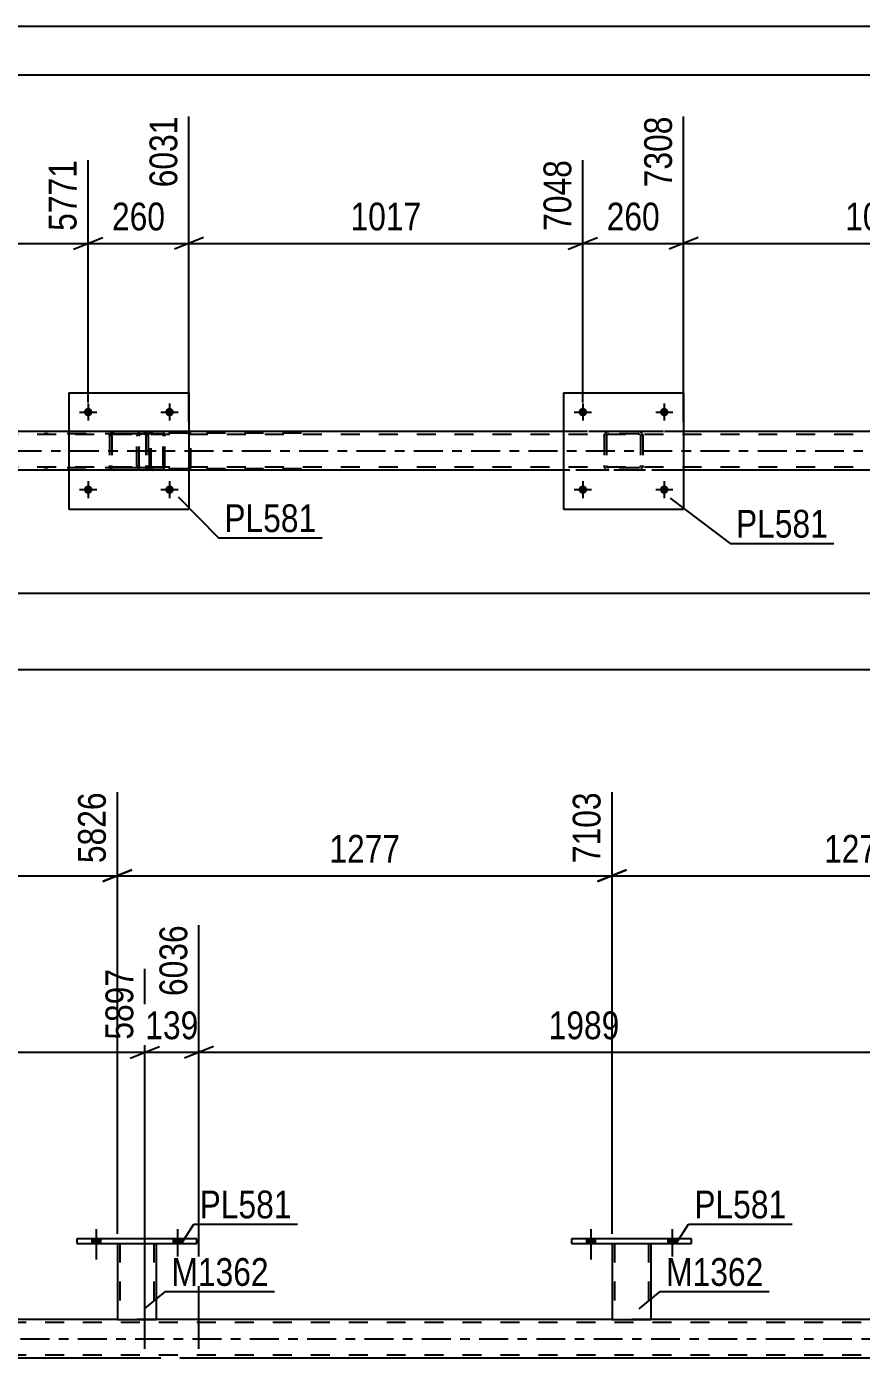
# Model space of a CAD drawing. Header units: millimetres. Extents: x 0 to 841, y 0 to 594.
# Drawn here: x 263 to 349.2, y 456.5 to 594 of the extents above; entities that cross this region are included whole.
import ezdxf

# ---------------------------------------------------------------- set-up
doc = ezdxf.new("R2010")
doc.units = ezdxf.units.MM
doc.linetypes.add('DXK_LINE_DOT2', pattern=[3.9198, 1.9599, -1.9599])
doc.linetypes.add('DXK_LINE_DOT3', pattern=[5.9187, 2.979, -0.9799, 0.9799, -0.9799])
doc.styles.add('Arial Narrow', font='ARIALN.TTF', dxfattribs={"height": 0.2})

# ---------------------------------------------------------------- blocks, each defined once
blk = doc.blocks.new('Unknown-814735391-1133')
at = {"color": 5, "linetype": 'Continuous'}
for p, q in [((841, 594), (0, 594)), ((836, 589), (5, 589))]:
    blk.add_line(p, q, dxfattribs=at)
blk = doc.blocks.new('Bolt-814735391-5144 - 5134')
at = {"linetype": 'Continuous'}
for points in [[(269.79, 554.21, -1), (268.91, 554.21, -1)], [(278.19, 554.21, -1), (277.31, 554.21, -1)]]:
    blk.add_hatch(color=1, dxfattribs=at).paths.add_polyline_path(points)
at = {"color": 1, "linetype": 'Continuous'}
for p, q in [((268.47, 554.21), (270.23, 554.21)), ((269.35, 555.09), (269.35, 553.33)), ((276.87, 554.21), (278.63, 554.21)), ((277.75, 555.09), (277.75, 553.33))]:
    blk.add_line(p, q, dxfattribs=at)
blk = doc.blocks.new('Bolt-814735391-5145 - 5134')
at = {"linetype": 'Continuous'}
for points in [[(269.79, 546.21, -1), (268.91, 546.21, -1)], [(278.19, 546.21, -1), (277.31, 546.21, -1)]]:
    blk.add_hatch(color=1, dxfattribs=at).paths.add_polyline_path(points)
at = {"color": 1, "linetype": 'Continuous'}
for p, q in [((269.35, 547.09), (269.35, 545.33)), ((277.75, 547.09), (277.75, 545.33)), ((268.47, 546.21), (270.23, 546.21)), ((276.87, 546.21), (278.63, 546.21))]:
    blk.add_line(p, q, dxfattribs=at)
blk = doc.blocks.new('Bolt-814735391-5146 - 5134')
at = {"linetype": 'Continuous'}
for points in [[(320.87, 554.21, -1), (319.99, 554.21, -1)], [(329.27, 554.21, -1), (328.39, 554.21, -1)]]:
    blk.add_hatch(color=1, dxfattribs=at).paths.add_polyline_path(points)
at = {"color": 1, "linetype": 'Continuous'}
for p, q in [((319.55, 554.21), (321.31, 554.21)), ((320.43, 555.09), (320.43, 553.33)), ((327.95, 554.21), (329.71, 554.21)), ((328.83, 555.09), (328.83, 553.33))]:
    blk.add_line(p, q, dxfattribs=at)
blk = doc.blocks.new('Bolt-814735391-5147 - 5134')
at = {"linetype": 'Continuous'}
for points in [[(320.87, 546.21, -1), (319.99, 546.21, -1)], [(329.27, 546.21, -1), (328.39, 546.21, -1)]]:
    blk.add_hatch(color=1, dxfattribs=at).paths.add_polyline_path(points)
at = {"color": 1, "linetype": 'Continuous'}
for p, q in [((320.43, 547.09), (320.43, 545.33)), ((328.83, 547.09), (328.83, 545.33)), ((319.55, 546.21), (321.31, 546.21)), ((327.95, 546.21), (329.71, 546.21))]:
    blk.add_line(p, q, dxfattribs=at)
blk = doc.blocks.new('Part-814735391-5192 - 5134')
at = {"color": 2, "linetype": 'Continuous'}
for p, q in [((267.35, 556.21), (267.35, 544.21)), ((267.35, 556.21), (279.75, 556.21)), ((279.75, 556.21), (279.75, 544.21)), ((267.35, 544.21), (279.75, 544.21))]:
    blk.add_line(p, q, dxfattribs=at)
blk = doc.blocks.new('Part-814735391-5193 - 5134')
at = {"color": 7, "linetype": 'DXK_LINE_DOT2'}
for p, q in [((271.55, 551.73), (271.59, 551.92)), ((271.59, 551.92), (271.55, 551.73)), ((271.55, 551.73), (271.55, 548.69)), ((271.79, 551.73), (271.81, 551.83)), ((271.79, 551.73), (271.79, 548.69)), ((271.81, 551.83), (271.86, 551.9)), ((271.85, 552.18), (272.03, 552.21)), ((272.03, 552.21), (271.85, 552.18)), ((271.86, 551.9), (271.94, 551.96)), ((271.94, 551.96), (272.03, 551.97)), ((275.07, 552.21), (272.03, 552.21)), ((275.07, 551.97), (272.03, 551.97)), ((275.07, 552.21), (275.26, 552.18)), ((275.26, 552.18), (275.07, 552.21)), ((275.07, 551.97), (275.17, 551.96)), ((275.17, 551.96), (275.24, 551.9)), ((275.24, 551.9), (275.3, 551.83)), ((275.3, 551.83), (275.31, 551.73)), ((275.31, 551.73), (275.31, 548.69)), ((275.52, 551.92), (275.55, 551.73)), ((275.55, 551.73), (275.52, 551.92)), ((275.55, 551.73), (275.55, 548.69)), ((271.59, 548.51), (271.55, 548.69)), ((271.55, 548.69), (271.59, 548.51)), ((271.81, 548.6), (271.79, 548.69)), ((271.86, 548.52), (271.81, 548.6)), ((271.94, 548.47), (271.86, 548.52)), ((272.03, 548.45), (271.94, 548.47)), ((275.07, 548.45), (272.03, 548.45)), ((275.17, 548.47), (275.07, 548.45)), ((275.24, 548.52), (275.17, 548.47)), ((275.3, 548.6), (275.24, 548.52)), ((275.31, 548.69), (275.3, 548.6)), ((275.55, 548.69), (275.52, 548.51)), ((275.52, 548.51), (275.55, 548.69)), ((272.03, 548.21), (271.85, 548.25)), ((271.85, 548.25), (272.03, 548.21)), ((275.07, 548.21), (272.03, 548.21)), ((275.26, 548.25), (275.07, 548.21)), ((275.07, 548.21), (275.26, 548.25))]:
    blk.add_line(p, q, dxfattribs=at)
at = {"color": 7, "linetype": 'DXK_LINE_DOT3'}
blk.add_line((273.55, 550.21), (273.55, 550.21), dxfattribs=at)
at = {"color": 7, "linetype": 'DXK_LINE_DOT2'}
for centre, start, end in [((272.03, 551.73), 112.5, 157.5), ((272.03, 551.73), 112.5, 157.5), ((275.07, 551.73), 22.5, 67.5), ((275.07, 551.73), 22.5, 67.5), ((272.03, 548.69), 202.5, 247.5), ((272.03, 548.69), 202.5, 247.5), ((275.07, 548.69), 292.5, 337.5), ((275.07, 548.69), 292.5, 337.5)]:
    blk.add_arc(centre, 0.48, start, end, dxfattribs=at)
blk = doc.blocks.new('Part-814735391-5198 - 5134')
at = {"color": 2, "linetype": 'Continuous'}
for p, q in [((318.43, 556.21), (318.43, 544.21)), ((318.43, 556.21), (330.83, 556.21)), ((330.83, 556.21), (330.83, 544.21)), ((318.43, 544.21), (330.83, 544.21))]:
    blk.add_line(p, q, dxfattribs=at)
blk = doc.blocks.new('Part-814735391-5199 - 5134')
at = {"color": 7, "linetype": 'DXK_LINE_DOT2'}
for p, q in [((322.63, 551.73), (322.67, 551.92)), ((322.67, 551.92), (322.63, 551.73)), ((322.63, 551.73), (322.63, 548.69)), ((322.87, 551.73), (322.89, 551.83)), ((322.87, 551.73), (322.87, 548.69)), ((322.89, 551.83), (322.94, 551.9)), ((322.93, 552.18), (323.11, 552.21)), ((323.11, 552.21), (322.93, 552.18)), ((322.94, 551.9), (323.02, 551.96)), ((323.02, 551.96), (323.11, 551.97)), ((326.15, 552.21), (323.11, 552.21)), ((326.15, 551.97), (323.11, 551.97)), ((326.15, 552.21), (326.34, 552.18)), ((326.34, 552.18), (326.15, 552.21)), ((326.15, 551.97), (326.25, 551.96)), ((326.25, 551.96), (326.32, 551.9)), ((326.32, 551.9), (326.38, 551.83)), ((326.38, 551.83), (326.39, 551.73)), ((326.39, 551.73), (326.39, 548.69)), ((326.6, 551.92), (326.63, 551.73)), ((326.63, 551.73), (326.6, 551.92)), ((326.63, 551.73), (326.63, 548.69)), ((322.67, 548.51), (322.63, 548.69)), ((322.63, 548.69), (322.67, 548.51)), ((322.89, 548.6), (322.87, 548.69)), ((322.94, 548.52), (322.89, 548.6)), ((323.02, 548.47), (322.94, 548.52)), ((323.11, 548.45), (323.02, 548.47)), ((326.15, 548.45), (323.11, 548.45)), ((326.25, 548.47), (326.15, 548.45)), ((326.32, 548.52), (326.25, 548.47)), ((326.38, 548.6), (326.32, 548.52)), ((326.39, 548.69), (326.38, 548.6)), ((326.63, 548.69), (326.6, 548.51)), ((326.6, 548.51), (326.63, 548.69)), ((323.11, 548.21), (322.93, 548.25)), ((322.93, 548.25), (323.11, 548.21)), ((326.15, 548.21), (323.11, 548.21)), ((326.34, 548.25), (326.15, 548.21)), ((326.15, 548.21), (326.34, 548.25))]:
    blk.add_line(p, q, dxfattribs=at)
at = {"color": 7, "linetype": 'DXK_LINE_DOT3'}
blk.add_line((324.63, 550.21), (324.63, 550.21), dxfattribs=at)
at = {"color": 7, "linetype": 'DXK_LINE_DOT2'}
for centre, start, end in [((323.11, 551.73), 112.5, 157.5), ((323.11, 551.73), 112.5, 157.5), ((326.15, 551.73), 22.5, 67.5), ((326.15, 551.73), 22.5, 67.5), ((323.11, 548.69), 202.5, 247.5), ((323.11, 548.69), 202.5, 247.5), ((326.15, 548.69), 292.5, 337.5), ((326.15, 548.69), 292.5, 337.5)]:
    blk.add_arc(centre, 0.48, start, end, dxfattribs=at)
blk = doc.blocks.new('Part-814735391-5270 - 5134')
at = {"color": 7, "linetype": 'DXK_LINE_DOT2'}
for p, q in [((276.98, 552.21), (264.82, 552.21)), ((276.98, 551.97), (264.82, 551.97)), ((274.42, 551.92), (274.38, 551.73)), ((274.38, 548.69), (274.38, 551.73)), ((274.63, 551.73), (274.65, 551.83)), ((274.63, 548.69), (274.63, 551.73)), ((274.65, 551.83), (274.71, 551.9)), ((274.88, 552.21), (274.69, 552.18)), ((274.71, 551.9), (274.79, 551.96)), ((274.79, 551.96), (274.88, 551.97)), ((275.7, 551.97), (275.7, 552.21)), ((277.08, 552.18), (276.98, 552.21)), ((276.98, 551.97), (277.03, 551.96)), ((277.03, 551.96), (277.07, 551.9)), ((277.07, 551.9), (277.1, 551.83)), ((277.17, 552.07), (277.08, 552.18)), ((277.1, 551.83), (277.11, 551.73)), ((277.11, 548.69), (277.11, 551.73)), ((277.23, 551.92), (277.17, 552.07)), ((277.25, 551.73), (277.23, 551.92)), ((277.25, 548.69), (277.25, 551.73)), ((276.98, 548.45), (264.82, 548.45)), ((274.38, 548.69), (274.42, 548.51)), ((274.65, 548.6), (274.63, 548.69)), ((274.71, 548.52), (274.65, 548.6)), ((274.79, 548.47), (274.71, 548.52)), ((274.88, 548.45), (274.79, 548.47)), ((275.7, 548.21), (275.7, 548.45)), ((277.03, 548.47), (276.98, 548.45)), ((277.07, 548.52), (277.03, 548.47)), ((277.1, 548.6), (277.07, 548.52)), ((277.11, 548.69), (277.1, 548.6)), ((277.17, 548.35), (277.23, 548.51)), ((277.23, 548.51), (277.25, 548.69)), ((276.98, 548.21), (264.82, 548.21)), ((274.69, 548.25), (274.88, 548.21)), ((276.98, 548.21), (277.08, 548.25)), ((277.08, 548.25), (277.17, 548.35))]:
    blk.add_line(p, q, dxfattribs=at)
for centre, start, end in [((274.87, 551.72), 111.1941, 156.1506), ((274.87, 548.71), 203.8494, 248.8059)]:
    blk.add_arc(centre, 0.492, start, end, dxfattribs=at)
blk = doc.blocks.new('Part-814735391-5271 - 5134')
at = {"color": 7, "linetype": 'DXK_LINE_DOT2'}
for p, q in [((275.73, 552.02), (275.7, 551.89)), ((275.7, 548.53), (275.7, 551.89)), ((275.87, 551.89), (275.88, 551.95)), ((275.87, 548.53), (275.87, 551.89)), ((275.88, 551.95), (275.92, 552.01)), ((276.04, 552.21), (275.91, 552.19)), ((275.92, 552.01), (275.97, 552.04)), ((275.97, 552.04), (276.04, 552.05)), ((291.37, 552.21), (276.04, 552.21)), ((291.37, 552.05), (276.04, 552.05)), ((279.75, 552.19), (279.62, 552.21)), ((279.62, 552.05), (279.68, 552.04)), ((279.68, 552.04), (279.74, 552.01)), ((279.74, 552.01), (279.77, 551.95)), ((279.77, 551.95), (279.79, 551.89)), ((279.79, 548.53), (279.79, 551.89)), ((279.96, 551.89), (279.93, 552.02)), ((279.96, 548.53), (279.96, 551.89)), ((275.7, 548.53), (275.73, 548.41)), ((275.88, 548.47), (275.87, 548.53)), ((275.92, 548.42), (275.88, 548.47)), ((279.77, 548.47), (279.74, 548.42)), ((279.79, 548.53), (279.77, 548.47)), ((279.93, 548.41), (279.96, 548.53)), ((275.91, 548.24), (276.04, 548.21)), ((275.97, 548.39), (275.92, 548.42)), ((276.04, 548.37), (275.97, 548.39)), ((291.37, 548.37), (276.04, 548.37)), ((291.37, 548.21), (276.04, 548.21)), ((279.68, 548.39), (279.62, 548.37)), ((279.62, 548.21), (279.75, 548.24)), ((279.74, 548.42), (279.68, 548.39))]:
    blk.add_line(p, q, dxfattribs=at)
for centre, start, end in [((276.03, 551.88), 110.7583, 155.68), ((279.63, 551.88), 24.32, 69.2417), ((276.03, 548.55), 204.32, 249.2417), ((279.63, 548.55), 290.7583, 335.68)]:
    blk.add_arc(centre, 0.331, start, end, dxfattribs=at)
blk = doc.blocks.new('Part-814735391-5334 - 5134')
at = {"color": 7, "linetype": 'DXK_LINE_DOT2'}
for p, q in [((759.93, 551.89), (95.83, 551.89)), ((759.93, 552.21), (114.11, 552.21)), ((279.75, 552.21), (267.35, 552.21)), ((330.83, 552.21), (318.43, 552.21)), ((759.93, 548.53), (95.83, 548.53)), ((756.77, 548.21), (95.83, 548.21)), ((279.75, 548.21), (267.35, 548.21)), ((330.83, 548.21), (318.43, 548.21))]:
    blk.add_line(p, q, dxfattribs=at)
at = {"color": 2, "linetype": 'Continuous'}
for p, q in [((267.35, 552.21), (228.67, 552.21)), ((318.43, 552.21), (279.75, 552.21)), ((369.51, 552.21), (330.83, 552.21)), ((267.35, 548.21), (228.67, 548.21)), ((318.43, 548.21), (279.75, 548.21)), ((369.51, 548.21), (330.83, 548.21))]:
    blk.add_line(p, q, dxfattribs=at)
at = {"color": 7, "linetype": 'DXK_LINE_DOT3'}
blk.add_line((95.83, 550.21), (759.93, 550.21), dxfattribs=at)
blk = doc.blocks.new('Bolt-814735391-3309 - 3299')
at = {"linetype": 'Continuous'}
for points in [[(269.73, 468.39), (270.61, 468.39), (270.61, 468.87), (269.73, 468.87)], [(278.13, 468.39), (279.01, 468.39), (279.01, 468.87), (278.13, 468.87)]]:
    blk.add_hatch(color=1, dxfattribs=at).paths.add_polyline_path(points)
at = {"color": 1, "linetype": 'Continuous'}
for p, q in [((269.73, 468.87), (269.73, 468.39)), ((270.17, 469.87), (270.17, 466.75)), ((270.61, 468.87), (270.61, 468.39)), ((278.13, 468.87), (278.13, 468.39)), ((278.57, 469.87), (278.57, 466.75)), ((279.01, 468.87), (279.01, 468.39))]:
    blk.add_line(p, q, dxfattribs=at)
blk = doc.blocks.new('Bolt-814735391-3310 - 3299')
at = {"linetype": 'Continuous'}
for points in [[(269.73, 468.39), (270.61, 468.39), (270.61, 468.87), (269.73, 468.87)], [(278.13, 468.39), (279.01, 468.39), (279.01, 468.87), (278.13, 468.87)]]:
    blk.add_hatch(color=1, dxfattribs=at).paths.add_polyline_path(points)
at = {"color": 1, "linetype": 'Continuous'}
for p, q in [((269.73, 468.87), (269.73, 468.39)), ((270.17, 469.87), (270.17, 466.75)), ((270.61, 468.87), (270.61, 468.39)), ((278.13, 468.87), (278.13, 468.39)), ((278.57, 469.87), (278.57, 466.75)), ((279.01, 468.87), (279.01, 468.39))]:
    blk.add_line(p, q, dxfattribs=at)
blk = doc.blocks.new('Bolt-814735391-3311 - 3299')
at = {"linetype": 'Continuous'}
for points in [[(320.81, 468.39), (321.69, 468.39), (321.69, 468.87), (320.81, 468.87)], [(329.21, 468.39), (330.09, 468.39), (330.09, 468.87), (329.21, 468.87)]]:
    blk.add_hatch(color=1, dxfattribs=at).paths.add_polyline_path(points)
at = {"color": 1, "linetype": 'Continuous'}
for p, q in [((320.81, 468.87), (320.81, 468.39)), ((321.25, 469.87), (321.25, 466.75)), ((321.69, 468.87), (321.69, 468.39)), ((329.21, 468.87), (329.21, 468.39)), ((329.65, 469.87), (329.65, 466.75)), ((330.09, 468.87), (330.09, 468.39))]:
    blk.add_line(p, q, dxfattribs=at)
blk = doc.blocks.new('Bolt-814735391-3312 - 3299')
at = {"linetype": 'Continuous'}
for points in [[(320.81, 468.39), (321.69, 468.39), (321.69, 468.87), (320.81, 468.87)], [(329.21, 468.39), (330.09, 468.39), (330.09, 468.87), (329.21, 468.87)]]:
    blk.add_hatch(color=1, dxfattribs=at).paths.add_polyline_path(points)
at = {"color": 1, "linetype": 'Continuous'}
for p, q in [((320.81, 468.87), (320.81, 468.39)), ((321.25, 469.87), (321.25, 466.75)), ((321.69, 468.87), (321.69, 468.39)), ((329.21, 468.87), (329.21, 468.39)), ((329.65, 469.87), (329.65, 466.75)), ((330.09, 468.87), (330.09, 468.39))]:
    blk.add_line(p, q, dxfattribs=at)
blk = doc.blocks.new('Part-814735391-3393 - 3299')
at = {"color": 2, "linetype": 'Continuous'}
for p, q in [((268.17, 468.87), (268.17, 468.39)), ((280.57, 468.87), (268.17, 468.87)), ((280.57, 468.39), (280.57, 468.87)), ((268.17, 468.39), (280.57, 468.39))]:
    blk.add_line(p, q, dxfattribs=at)
blk = doc.blocks.new('Part-814735391-3403 - 3299')
at = {"color": 2, "linetype": 'Continuous'}
for p, q in [((319.25, 468.87), (319.25, 468.39)), ((331.65, 468.87), (319.25, 468.87)), ((331.65, 468.39), (331.65, 468.87)), ((319.25, 468.39), (331.65, 468.39))]:
    blk.add_line(p, q, dxfattribs=at)
blk = doc.blocks.new('Part-814735391-3398 - 3299')
at = {"color": 2, "linetype": 'Continuous'}
for p, q in [((272.37, 468.39), (272.37, 460.55)), ((276.37, 468.39), (276.37, 460.55)), ((272.37, 460.55), (276.37, 460.55))]:
    blk.add_line(p, q, dxfattribs=at)
at = {"color": 7, "linetype": 'DXK_LINE_DOT2'}
for p, q in [((272.37, 468.39), (276.37, 468.39)), ((272.37, 468.39), (272.37, 468.39)), ((272.37, 468.39), (272.37, 468.39)), ((272.61, 468.39), (272.61, 460.55)), ((276.13, 468.39), (276.13, 460.55)), ((276.37, 468.39), (276.37, 468.39)), ((276.37, 468.39), (276.37, 468.39)), ((276.08, 460.55), (276.11, 460.55)), ((276.08, 460.55), (276.11, 460.55)), ((276.11, 460.55), (276.13, 460.55)), ((276.11, 460.55), (276.13, 460.55))]:
    blk.add_line(p, q, dxfattribs=at)
blk = doc.blocks.new('Part-814735391-3408 - 3299')
at = {"color": 2, "linetype": 'Continuous'}
for p, q in [((323.45, 468.39), (323.45, 460.55)), ((327.45, 468.39), (327.45, 460.55)), ((323.45, 460.55), (327.45, 460.55))]:
    blk.add_line(p, q, dxfattribs=at)
at = {"color": 7, "linetype": 'DXK_LINE_DOT2'}
for p, q in [((323.45, 468.39), (327.45, 468.39)), ((323.45, 468.39), (323.45, 468.39)), ((323.45, 468.39), (323.45, 468.39)), ((323.69, 468.39), (323.69, 460.55)), ((327.21, 468.39), (327.21, 460.55)), ((327.45, 468.39), (327.45, 468.39)), ((327.45, 468.39), (327.45, 468.39)), ((327.16, 460.55), (327.19, 460.55)), ((327.16, 460.55), (327.19, 460.55)), ((327.19, 460.55), (327.21, 460.55)), ((327.19, 460.55), (327.21, 460.55))]:
    blk.add_line(p, q, dxfattribs=at)
blk = doc.blocks.new('Part-814735391-3633 - 3299')
at = {"color": 2, "linetype": 'Continuous'}
for p, q in [((272.37, 460.55), (225.29, 460.55)), ((323.45, 460.55), (276.37, 460.55)), ((374.53, 460.55), (327.45, 460.55)), ((275.2, 456.55), (195.64, 456.55)), ((360.33, 456.55), (280.78, 456.55))]:
    blk.add_line(p, q, dxfattribs=at)
at = {"color": 7, "linetype": 'DXK_LINE_DOT2'}
for p, q in [((276.37, 460.55), (272.37, 460.55)), ((327.45, 460.55), (323.45, 460.55)), ((760.75, 460.23), (96.65, 460.23)), ((760.75, 456.87), (96.65, 456.87)), ((280.78, 456.55), (275.2, 456.55))]:
    blk.add_line(p, q, dxfattribs=at)
at = {"color": 7, "linetype": 'DXK_LINE_DOT3'}
blk.add_line((96.65, 458.55), (760.75, 458.55), dxfattribs=at)
blk = doc.blocks.new('StraightDimension-814735391-5386 - 5134')
at = {"color": 7, "linetype": 'Continuous'}
blk.add_line((53.91, 535.53), (759.93, 535.53), dxfattribs=at)
blk = doc.blocks.new('StraightDimension-814735391-9593 - 5134')
at = {"color": 7, "linetype": 'Continuous'}
for p, q in [((330.83, 553.21), (330.83, 584.73)), ((320.43, 555.21), (320.43, 580.23)), ((318.93, 571.02), (321.93, 572.22)), ((332.33, 572.22), (329.33, 571.02)), ((320.43, 571.62), (330.83, 571.62))]:
    blk.add_line(p, q, dxfattribs=at)
at = {"color": 0}
blk.add_wipeout([(328.98, 572.37), (328.98, 576.57), (322.29, 576.57), (322.29, 572.37)], dxfattribs=at)
at = {"color": 3, "style": 'Arial Narrow'}
blk.add_text('260', height=2.863, dxfattribs=at).set_placement((322.89, 572.97))
at = {"color": 0, "linetype": 'Continuous'}
blk.add_wipeout([(330.23, 585.33), (326.03, 585.33), (326.03, 576.82), (330.23, 576.82)], dxfattribs=at)
at = {"color": 3, "linetype": 'Continuous', "style": 'Arial Narrow'}
blk.add_text('7308', height=2.863, rotation=90.0002, dxfattribs=at).set_placement((329.63, 577.42))
blk = doc.blocks.new('StraightDimension-814735391-9592 - 5134')
at = {"color": 7, "linetype": 'Continuous'}
for p, q in [((330.83, 553.21), (330.83, 584.73)), ((371.51, 555.21), (371.51, 580.23)), ((332.33, 572.22), (329.33, 571.02)), ((370.01, 571.02), (373.01, 572.22)), ((330.83, 571.62), (371.51, 571.62))]:
    blk.add_line(p, q, dxfattribs=at)
at = {"color": 0}
blk.add_wipeout([(355.43, 572.37), (355.43, 576.57), (346.92, 576.57), (346.92, 572.37)], dxfattribs=at)
at = {"color": 3, "style": 'Arial Narrow'}
blk.add_text('1017', height=2.863, dxfattribs=at).set_placement((347.52, 572.97))
at = {"color": 0, "linetype": 'Continuous'}
blk.add_wipeout([(370.91, 580.83), (366.71, 580.83), (366.71, 572.32), (370.91, 572.32)], dxfattribs=at)
at = {"color": 3, "linetype": 'Continuous', "style": 'Arial Narrow'}
blk.add_text('8325', height=2.863, rotation=90.0002, dxfattribs=at).set_placement((370.31, 572.92))
blk = doc.blocks.new('StraightDimension-814735391-9594 - 5134')
at = {"color": 7, "linetype": 'Continuous'}
for p, q in [((279.75, 553.21), (279.75, 584.73)), ((320.43, 555.21), (320.43, 580.23)), ((281.25, 572.22), (278.25, 571.02)), ((318.93, 571.02), (321.93, 572.22)), ((279.75, 571.62), (320.43, 571.62))]:
    blk.add_line(p, q, dxfattribs=at)
at = {"color": 0}
blk.add_wipeout([(304.35, 572.37), (304.35, 576.57), (295.84, 576.57), (295.84, 572.37)], dxfattribs=at)
at = {"color": 3, "style": 'Arial Narrow'}
blk.add_text('1017', height=2.863, dxfattribs=at).set_placement((296.44, 572.97))
at = {"color": 0, "linetype": 'Continuous'}
blk.add_wipeout([(319.83, 580.83), (315.63, 580.83), (315.63, 572.32), (319.83, 572.32)], dxfattribs=at)
at = {"color": 3, "linetype": 'Continuous', "style": 'Arial Narrow'}
blk.add_text('7048', height=2.863, rotation=90.0002, dxfattribs=at).set_placement((319.23, 572.92))
blk = doc.blocks.new('StraightDimension-814735391-9595 - 5134')
at = {"color": 7, "linetype": 'Continuous'}
for p, q in [((279.75, 553.21), (279.75, 584.73)), ((269.35, 555.21), (269.35, 580.23)), ((267.85, 571.02), (270.85, 572.22)), ((281.25, 572.22), (278.25, 571.02)), ((269.35, 571.62), (279.75, 571.62))]:
    blk.add_line(p, q, dxfattribs=at)
at = {"color": 0}
blk.add_wipeout([(277.9, 572.37), (277.9, 576.57), (271.21, 576.57), (271.21, 572.37)], dxfattribs=at)
at = {"color": 3, "style": 'Arial Narrow'}
blk.add_text('260', height=2.863, dxfattribs=at).set_placement((271.81, 572.97))
at = {"color": 0, "linetype": 'Continuous'}
blk.add_wipeout([(279.15, 585.33), (274.95, 585.33), (274.95, 576.82), (279.15, 576.82)], dxfattribs=at)
at = {"color": 3, "linetype": 'Continuous', "style": 'Arial Narrow'}
blk.add_text('6031', height=2.863, rotation=90.0002, dxfattribs=at).set_placement((278.55, 577.42))
blk = doc.blocks.new('StraightDimension-814735391-9596 - 5134')
at = {"color": 7, "linetype": 'Continuous'}
for p, q in [((228.67, 553.21), (228.67, 584.73)), ((269.35, 555.21), (269.35, 580.23)), ((230.17, 572.22), (227.17, 571.02)), ((267.85, 571.02), (270.85, 572.22)), ((228.67, 571.62), (269.35, 571.62))]:
    blk.add_line(p, q, dxfattribs=at)
at = {"color": 0}
blk.add_wipeout([(253.27, 572.37), (253.27, 576.57), (244.76, 576.57), (244.76, 572.37)], dxfattribs=at)
at = {"color": 3, "style": 'Arial Narrow'}
blk.add_text('1017', height=2.863, dxfattribs=at).set_placement((245.36, 572.97))
at = {"color": 0, "linetype": 'Continuous'}
blk.add_wipeout([(268.75, 580.83), (264.55, 580.83), (264.55, 572.32), (268.75, 572.32)], dxfattribs=at)
at = {"color": 3, "linetype": 'Continuous', "style": 'Arial Narrow'}
blk.add_text('5771', height=2.863, rotation=90.0002, dxfattribs=at).set_placement((268.15, 572.92))
blk = doc.blocks.new('StraightDimension-814735391-12029 - 5134')
at = {"color": 7, "linetype": 'Continuous'}
blk.add_line((53.27, 527.66), (760.57, 527.66), dxfattribs=at)
blk = doc.blocks.new('StraightDimension-814735391-4281 - 3299')
at = {"color": 7, "linetype": 'Continuous'}
for p, q in [((195.64, 457.54), (195.64, 501.25)), ((275.2, 457.54), (275.2, 496.75)), ((197.14, 488.74), (194.14, 487.54)), ((195.64, 488.14), (275.2, 488.14)), ((273.7, 487.54), (276.7, 488.74))]:
    blk.add_line(p, q, dxfattribs=at)
at = {"color": 0}
blk.add_wipeout([(239.68, 488.89), (239.68, 493.09), (231.16, 493.09), (231.16, 488.89)], dxfattribs=at)
at = {"color": 3, "style": 'Arial Narrow'}
blk.add_text('1989', height=2.863, dxfattribs=at).set_placement((231.76, 489.49))
at = {"color": 0, "linetype": 'Continuous'}
blk.add_wipeout([(274.6, 497.35), (270.4, 497.35), (270.4, 488.84), (274.6, 488.84)], dxfattribs=at)
at = {"color": 3, "linetype": 'Continuous', "style": 'Arial Narrow'}
blk.add_text('5897', height=2.863, rotation=90.0002, dxfattribs=at).set_placement((274, 489.44))
blk = doc.blocks.new('StraightDimension-814735391-4305 - 3299')
at = {"color": 7, "linetype": 'Continuous'}
for p, q in [((280.78, 457.54), (280.78, 501.25)), ((275.2, 457.54), (275.2, 496.75)), ((273.7, 487.54), (276.7, 488.74)), ((275.2, 488.14), (280.78, 488.14)), ((282.28, 488.74), (279.28, 487.54))]:
    blk.add_line(p, q, dxfattribs=at)
at = {"color": 0}
blk.add_wipeout([(281.33, 488.89), (281.33, 493.09), (274.65, 493.09), (274.65, 488.89)], dxfattribs=at)
at = {"color": 3, "style": 'Arial Narrow'}
blk.add_text('139', height=2.863, dxfattribs=at).set_placement((275.25, 489.49))
at = {"color": 0, "linetype": 'Continuous'}
blk.add_wipeout([(280.18, 501.85), (275.98, 501.85), (275.98, 493.34), (280.18, 493.34)], dxfattribs=at)
at = {"color": 3, "linetype": 'Continuous', "style": 'Arial Narrow'}
blk.add_text('6036', height=2.863, rotation=90.0002, dxfattribs=at).set_placement((279.58, 493.94))
blk = doc.blocks.new('StraightDimension-814735391-4329 - 3299')
at = {"color": 7, "linetype": 'Continuous'}
for p, q in [((280.78, 457.54), (280.78, 501.25)), ((360.33, 457.54), (360.33, 496.75)), ((282.28, 488.74), (279.28, 487.54)), ((280.78, 488.14), (360.33, 488.14)), ((358.83, 487.54), (361.83, 488.74))]:
    blk.add_line(p, q, dxfattribs=at)
at = {"color": 0}
blk.add_wipeout([(324.81, 488.89), (324.81, 493.09), (316.3, 493.09), (316.3, 488.89)], dxfattribs=at)
at = {"color": 3, "style": 'Arial Narrow'}
blk.add_text('1989', height=2.863, dxfattribs=at).set_placement((316.9, 489.49))
at = {"color": 0, "linetype": 'Continuous'}
blk.add_wipeout([(359.73, 497.35), (355.53, 497.35), (355.53, 488.84), (359.73, 488.84)], dxfattribs=at)
at = {"color": 3, "linetype": 'Continuous', "style": 'Arial Narrow'}
blk.add_text('8025', height=2.863, rotation=90.0002, dxfattribs=at).set_placement((359.13, 489.44))
blk = doc.blocks.new('StraightDimension-814735391-8035 - 3299')
at = {"color": 7, "linetype": 'Continuous'}
for p, q in [((323.45, 469.39), (323.45, 514.97)), ((374.53, 469.39), (374.53, 514.97)), ((324.95, 506.96), (321.95, 505.76)), ((323.45, 506.36), (374.53, 506.36)), ((373.03, 505.76), (376.03, 506.96))]:
    blk.add_line(p, q, dxfattribs=at)
at = {"color": 0}
blk.add_wipeout([(353.25, 507.11), (353.25, 511.31), (344.74, 511.31), (344.74, 507.11)], dxfattribs=at)
at = {"color": 3, "style": 'Arial Narrow'}
blk.add_text('1277', height=2.863, dxfattribs=at).set_placement((345.34, 507.71))
at = {"color": 0, "linetype": 'Continuous'}
blk.add_wipeout([(373.93, 515.57), (369.73, 515.57), (369.73, 507.06), (373.93, 507.06)], dxfattribs=at)
at = {"color": 3, "linetype": 'Continuous', "style": 'Arial Narrow'}
blk.add_text('8380', height=2.863, rotation=90.0002, dxfattribs=at).set_placement((373.33, 507.66))
blk = doc.blocks.new('StraightDimension-814735391-8036 - 3299')
at = {"color": 7, "linetype": 'Continuous'}
for p, q in [((272.37, 469.39), (272.37, 514.97)), ((323.45, 469.39), (323.45, 514.97)), ((273.87, 506.96), (270.87, 505.76)), ((272.37, 506.36), (323.45, 506.36)), ((321.95, 505.76), (324.95, 506.96))]:
    blk.add_line(p, q, dxfattribs=at)
at = {"color": 0}
blk.add_wipeout([(302.17, 507.11), (302.17, 511.31), (293.66, 511.31), (293.66, 507.11)], dxfattribs=at)
at = {"color": 3, "style": 'Arial Narrow'}
blk.add_text('1277', height=2.863, dxfattribs=at).set_placement((294.26, 507.71))
at = {"color": 0, "linetype": 'Continuous'}
blk.add_wipeout([(322.85, 515.57), (318.65, 515.57), (318.65, 507.06), (322.85, 507.06)], dxfattribs=at)
at = {"color": 3, "linetype": 'Continuous', "style": 'Arial Narrow'}
blk.add_text('7103', height=2.863, rotation=90.0002, dxfattribs=at).set_placement((322.25, 507.66))
blk = doc.blocks.new('StraightDimension-814735391-8037 - 3299')
at = {"color": 7, "linetype": 'Continuous'}
for p, q in [((221.29, 469.39), (221.29, 514.97)), ((272.37, 469.39), (272.37, 514.97)), ((222.79, 506.96), (219.79, 505.76)), ((221.29, 506.36), (272.37, 506.36)), ((270.87, 505.76), (273.87, 506.96))]:
    blk.add_line(p, q, dxfattribs=at)
at = {"color": 0}
blk.add_wipeout([(251.09, 507.11), (251.09, 511.31), (242.58, 511.31), (242.58, 507.11)], dxfattribs=at)
at = {"color": 3, "style": 'Arial Narrow'}
blk.add_text('1277', height=2.863, dxfattribs=at).set_placement((243.18, 507.71))
at = {"color": 0, "linetype": 'Continuous'}
blk.add_wipeout([(271.77, 515.57), (267.57, 515.57), (267.57, 507.06), (271.77, 507.06)], dxfattribs=at)
at = {"color": 3, "linetype": 'Continuous', "style": 'Arial Narrow'}
blk.add_text('5826', height=2.863, rotation=90.0002, dxfattribs=at).set_placement((271.17, 507.66))
blk = doc.blocks.new('Mark-814735391-5188 - 5134')
at = {"color": 0}
blk.add_wipeout([(292.91, 541.83), (292.91, 544.83), (283.41, 544.83), (283.41, 541.83)], dxfattribs=at)
blk.add_wipeout([(292.91, 541.83), (292.91, 544.83), (283.41, 544.83), (283.41, 541.83)], dxfattribs=at)
at = {"color": 30, "linetype": 'Continuous'}
for p, q in [((278.63, 545.46), (282.81, 541.23)), ((282.81, 541.23), (293.51, 541.23))]:
    blk.add_line(p, q, dxfattribs=at)
at = {"color": 3, "style": 'Arial Narrow'}
blk.add_text('PL581', height=2.863, dxfattribs=at).set_placement((283.41, 541.83))
blk = doc.blocks.new('Mark-814735391-5194 - 5134')
at = {"color": 0}
blk.add_wipeout([(345.75, 541.26), (345.75, 544.26), (336.24, 544.26), (336.24, 541.26)], dxfattribs=at)
blk.add_wipeout([(345.75, 541.26), (345.75, 544.26), (336.24, 544.26), (336.24, 541.26)], dxfattribs=at)
at = {"color": 30, "linetype": 'Continuous'}
for p, q in [((329.43, 545.33), (335.64, 540.66)), ((335.64, 540.66), (346.35, 540.66))]:
    blk.add_line(p, q, dxfattribs=at)
at = {"color": 3, "style": 'Arial Narrow'}
blk.add_text('PL581', height=2.863, dxfattribs=at).set_placement((336.24, 541.26))
blk = doc.blocks.new('Mark-814735391-3389 - 3299')
at = {"color": 0}
blk.add_wipeout([(290.36, 471), (290.36, 474), (280.86, 474), (280.86, 471)], dxfattribs=at)
blk.add_wipeout([(290.36, 471), (290.36, 474), (280.86, 474), (280.86, 471)], dxfattribs=at)
at = {"color": 30, "linetype": 'Continuous'}
for p, q in [((278.98, 468.39), (280.26, 470.4)), ((280.26, 470.4), (290.96, 470.4))]:
    blk.add_line(p, q, dxfattribs=at)
at = {"color": 3, "style": 'Arial Narrow'}
blk.add_text('PL581', height=2.863, dxfattribs=at).set_placement((280.86, 471))
blk = doc.blocks.new('Mark-814735391-3399 - 3299')
at = {"color": 0}
blk.add_wipeout([(341.44, 471), (341.44, 474), (331.94, 474), (331.94, 471)], dxfattribs=at)
blk.add_wipeout([(341.44, 471), (341.44, 474), (331.94, 474), (331.94, 471)], dxfattribs=at)
at = {"color": 30, "linetype": 'Continuous'}
for p, q in [((330.06, 468.39), (331.34, 470.4)), ((331.34, 470.4), (342.04, 470.4))]:
    blk.add_line(p, q, dxfattribs=at)
at = {"color": 3, "style": 'Arial Narrow'}
blk.add_text('PL581', height=2.863, dxfattribs=at).set_placement((331.94, 471))
blk = doc.blocks.new('Mark-814735391-3394 - 3299')
at = {"color": 0}
blk.add_wipeout([(288, 464.03), (288, 467.03), (277.95, 467.03), (277.95, 464.03)], dxfattribs=at)
blk.add_wipeout([(288, 464.03), (288, 467.03), (277.95, 467.03), (277.95, 464.03)], dxfattribs=at)
at = {"color": 30, "linetype": 'Continuous'}
for p, q in [((275.15, 461.65), (277.35, 463.43)), ((277.35, 463.43), (288.6, 463.43))]:
    blk.add_line(p, q, dxfattribs=at)
at = {"color": 3, "style": 'Arial Narrow'}
blk.add_text('M1362', height=2.863, dxfattribs=at).set_placement((277.95, 464.03))
blk = doc.blocks.new('Mark-814735391-3404 - 3299')
at = {"color": 0}
blk.add_wipeout([(339.08, 464.03), (339.08, 467.03), (329.03, 467.03), (329.03, 464.03)], dxfattribs=at)
blk.add_wipeout([(339.08, 464.03), (339.08, 467.03), (329.03, 467.03), (329.03, 464.03)], dxfattribs=at)
at = {"color": 30, "linetype": 'Continuous'}
for p, q in [((326.23, 461.65), (328.43, 463.43)), ((328.43, 463.43), (339.68, 463.43))]:
    blk.add_line(p, q, dxfattribs=at)
at = {"color": 3, "style": 'Arial Narrow'}
blk.add_text('M1362', height=2.863, dxfattribs=at).set_placement((329.03, 464.03))

msp = doc.modelspace()

# ---------------------------------------------------------------- block references
for name in ['Unknown-814735391-1133', 'Part-814735391-5192 - 5134', 'Part-814735391-5198 - 5134', 'Part-814735391-5334 - 5134', 'Bolt-814735391-5144 - 5134', 'Bolt-814735391-5146 - 5134', 'Part-814735391-5270 - 5134', 'Part-814735391-5193 - 5134', 'Part-814735391-5271 - 5134', 'Part-814735391-5199 - 5134', 'Bolt-814735391-5145 - 5134', 'Bolt-814735391-5147 - 5134', 'Part-814735391-3393 - 3299', 'Bolt-814735391-3309 - 3299', 'Bolt-814735391-3310 - 3299', 'Part-814735391-3403 - 3299', 'Bolt-814735391-3311 - 3299', 'Bolt-814735391-3312 - 3299', 'Part-814735391-3398 - 3299', 'Part-814735391-3408 - 3299', 'Part-814735391-3633 - 3299']:
    msp.add_blockref(name, (0, 0))

# ---------------------------------------------------------------- next in the draw order: block references
for name in ['StraightDimension-814735391-9593 - 5134', 'StraightDimension-814735391-5386 - 5134', 'StraightDimension-814735391-4281 - 3299']:
    msp.add_blockref(name, (0, 0))

# ---------------------------------------------------------------- next in the draw order: block references
for name in ['StraightDimension-814735391-9594 - 5134', 'StraightDimension-814735391-9592 - 5134', 'StraightDimension-814735391-12029 - 5134', 'StraightDimension-814735391-4305 - 3299']:
    msp.add_blockref(name, (0, 0))

# ---------------------------------------------------------------- next in the draw order: block references
for name in ['StraightDimension-814735391-9595 - 5134', 'Mark-814735391-5188 - 5134', 'Mark-814735391-5194 - 5134', 'StraightDimension-814735391-4329 - 3299']:
    msp.add_blockref(name, (0, 0))

# ---------------------------------------------------------------- next in the draw order: block references
for name in ['StraightDimension-814735391-9596 - 5134', 'StraightDimension-814735391-8035 - 3299', 'Mark-814735391-3394 - 3299', 'Mark-814735391-3404 - 3299']:
    msp.add_blockref(name, (0, 0))

# ---------------------------------------------------------------- next in the draw order: block references
for name in ['StraightDimension-814735391-8036 - 3299', 'Mark-814735391-3399 - 3299']:
    msp.add_blockref(name, (0, 0))

# ---------------------------------------------------------------- next in the draw order: block references
for name in ['StraightDimension-814735391-8037 - 3299', 'Mark-814735391-3389 - 3299']:
    msp.add_blockref(name, (0, 0))

doc.saveas('drawing.dxf')
